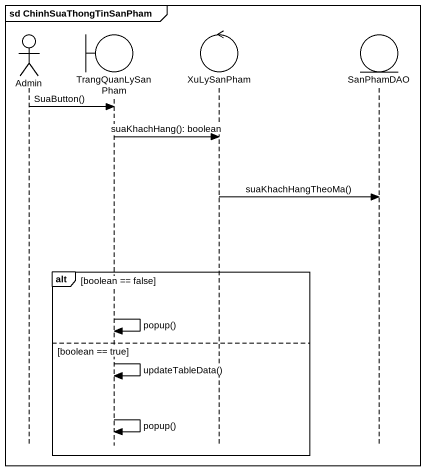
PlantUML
@startuml
mainframe sd ChinhSuaThongTinSanPham
hide footbox
actor Admin
boundary TrangQuanLySanPham
control XuLySanPham
entity SanPhamDAO

Admin -> TrangQuanLySanPham : SuaButton()
TrangQuanLySanPham -> XuLySanPham : suaKhachHang(): boolean
XuLySanPham -> SanPhamDAO : suaKhachHangTheoMa()
alt boolean == false
  TrangQuanLySanPham -> TrangQuanLySanPham : popup()
else boolean == true
  TrangQuanLySanPham -> TrangQuanLySanPham : updateTableData()
  TrangQuanLySanPham -> TrangQuanLySanPham : popup()
end
@enduml
